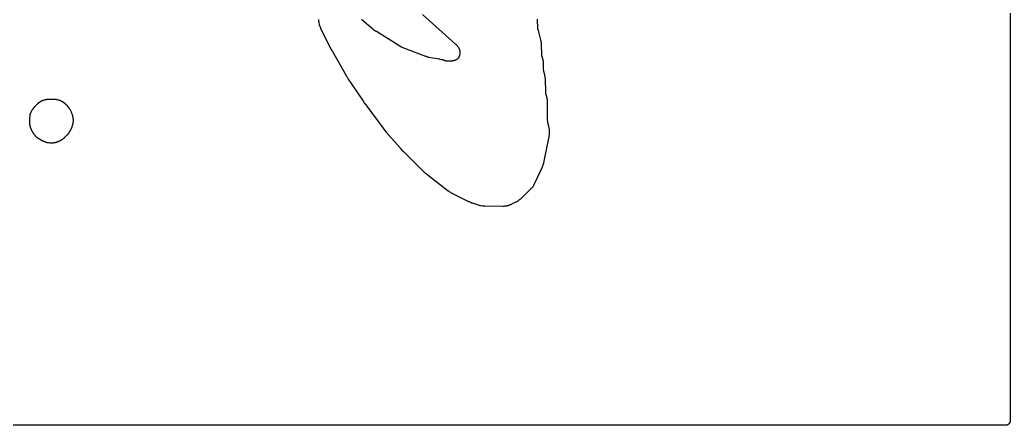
# Model space of a CAD drawing. Header units: millimetres. Extents: x 0 to 300, y 0 to 300.
# Drawn here: x 161.5 to 300.1, y -0.1 to 56.7 of the extents above; entities that cross this region are included whole.
import ezdxf

# ---------------------------------------------------------------- set-up
doc = ezdxf.new("R2010")
doc.units = ezdxf.units.MM
doc.layers.add('CUT', color=7, linetype='CONTINUOUS')

msp = doc.modelspace()

# ---------------------------------------------------------------- linework, layer by layer
at = {"layer": 'CUT'}
for points in [[(300.05, 299.43), (300.05, 0.57), (300.05, 0.56), (300.04, 0.55), (300.04, 0.54), (300.04, 0.52), (300.04, 0.5), (300.04, 0.49), (300.04, 0.48), (300.03, 0.43), (300.02, 0.38), (300.02, 0.37), (300, 0.32), (299.99, 0.31), (299.97, 0.27), (299.96, 0.25), (299.96, 0.24), (299.95, 0.22), (299.94, 0.22), (299.93, 0.2), (299.92, 0.18), (299.91, 0.17), (299.9, 0.16), (299.87, 0.13), (299.84, 0.1), (299.83, 0.09), (299.78, 0.05), (299.73, 0.02), (299.69, 0), (299.68, 0), (299.67, 0), (299.67, -0.01), (299.64, -0.02), (299.63, -0.02), (299.62, -0.02), (299.58, -0.03), (299.57, -0.04), (299.56, -0.04), (299.55, -0.04), (299.52, -0.04), (299.43, -0.05), (0.57, -0.05)], [(203.31, 56.74), (203.32, 56.55), (203.32, 56.51), (203.32, 56.46), (203.33, 56.42), (203.35, 56.29), (203.35, 56.28), (203.38, 56.11), (203.39, 56.05), (203.41, 55.98), (203.43, 55.92), (203.46, 55.87), (203.46, 55.86), (203.47, 55.85), (203.48, 55.81), (203.57, 55.59), (203.59, 55.54), (205.04, 52.62), (205.06, 52.59), (205.08, 52.56), (205.08, 52.55), (205.1, 52.53), (205.1, 52.52), (205.12, 52.47), (205.15, 52.43), (205.16, 52.42), (205.17, 52.4), (205.19, 52.36), (207.2, 48.83), (207.22, 48.81), (207.23, 48.79), (207.24, 48.78), (207.26, 48.75), (207.28, 48.71), (207.3, 48.67), (207.36, 48.56), (207.39, 48.51), (207.43, 48.46), (207.45, 48.43), (207.47, 48.41), (209.49, 45.41), (209.49, 45.4), (209.5, 45.38), (209.51, 45.36), (209.53, 45.34), (209.54, 45.31), (209.56, 45.29), (209.57, 45.27), (209.58, 45.26), (209.58, 45.25), (209.59, 45.24), (209.61, 45.22), (209.62, 45.2), (209.64, 45.16), (209.65, 45.15), (209.68, 45.1), (209.71, 45.07), (209.71, 45.06), (209.72, 45.05), (209.73, 45.04), (209.74, 45.02), (209.77, 44.97), (212.74, 41), (212.76, 40.98), (212.8, 40.94), (212.8, 40.93), (212.84, 40.89), (212.87, 40.84), (212.88, 40.83), (212.89, 40.82), (212.92, 40.78), (212.97, 40.72), (212.98, 40.7), (214.8, 38.67), (214.81, 38.65), (214.81, 38.64), (214.91, 38.51), (214.96, 38.46), (215, 38.42), (215.05, 38.39), (215.06, 38.38), (215.09, 38.36), (215.1, 38.34), (215.15, 38.29), (215.17, 38.27), (217.88, 35.57), (217.91, 35.54), (217.95, 35.5), (217.97, 35.47), (218.07, 35.38), (218.07, 35.39), (218.1, 35.36), (218.12, 35.35), (218.13, 35.34), (218.14, 35.33), (218.16, 35.31), (218.17, 35.29), (218.23, 35.26), (218.24, 35.26), (218.24, 35.25), (218.26, 35.24), (218.27, 35.23), (218.28, 35.22), (218.29, 35.22), (218.3, 35.21), (218.32, 35.19), (218.33, 35.18), (218.39, 35.14), (218.41, 35.12), (218.43, 35.1), (218.44, 35.08), (221.46, 32.76), (221.5, 32.74), (221.51, 32.73), (221.53, 32.72), (221.55, 32.69), (221.74, 32.56), (221.75, 32.56), (221.78, 32.54), (221.81, 32.52), (221.87, 32.48), (221.91, 32.46), (221.93, 32.45), (221.95, 32.44), (224.1, 31.35), (224.13, 31.34), (224.14, 31.34), (224.18, 31.32), (224.23, 31.29), (224.24, 31.29), (224.26, 31.28), (224.28, 31.27), (224.3, 31.27), (224.34, 31.25), (224.36, 31.25), (224.54, 31.17), (224.58, 31.15), (224.59, 31.14), (224.6, 31.14), (224.62, 31.13), (224.64, 31.12), (224.67, 31.11), (224.72, 31.09), (224.73, 31.09), (224.78, 31.07), (225.61, 30.8), (225.63, 30.8), (225.66, 30.79), (225.68, 30.78), (225.7, 30.78), (225.74, 30.77), (225.97, 30.71), (225.99, 30.71), (226.02, 30.7), (226.03, 30.7), (226.07, 30.69), (226.23, 30.66), (226.3, 30.65), (226.46, 30.64), (226.5, 30.64), (226.55, 30.64), (229.14, 30.63), (229.21, 30.63), (229.28, 30.63), (229.35, 30.65), (229.36, 30.65), (229.37, 30.65), (229.56, 30.67), (229.58, 30.67), (229.64, 30.67), (229.68, 30.68), (229.71, 30.68), (229.73, 30.69), (229.75, 30.69), (229.77, 30.7), (229.79, 30.7), (229.8, 30.71), (229.84, 30.72), (230.03, 30.8), (230.05, 30.81), (230.07, 30.81), (230.12, 30.83), (230.14, 30.84), (230.15, 30.84), (230.18, 30.85), (230.23, 30.87), (230.26, 30.89), (230.28, 30.9), (230.33, 30.92), (230.34, 30.93), (230.94, 31.22), (230.95, 31.22), (231.03, 31.26), (231.07, 31.29), (231.09, 31.3), (231.1, 31.3), (231.16, 31.33), (231.22, 31.37), (231.26, 31.4), (231.27, 31.42), (231.3, 31.44), (231.32, 31.46), (231.43, 31.53), (231.45, 31.54), (231.47, 31.55), (231.52, 31.58), (231.53, 31.59), (231.57, 31.62), (231.58, 31.63), (231.62, 31.66), (231.66, 31.7), (231.72, 31.77), (233.04, 33.09), (233.07, 33.12), (233.11, 33.16), (233.14, 33.19), (233.19, 33.23), (233.21, 33.27), (233.22, 33.28), (233.22, 33.29), (233.26, 33.34), (233.33, 33.43), (233.37, 33.48), (233.41, 33.53), (233.44, 33.58), (233.46, 33.62), (233.47, 33.64), (233.53, 33.76), (233.53, 33.77), (233.55, 33.8), (233.55, 33.81), (233.58, 33.85), (234.62, 36.12), (234.62, 36.13), (234.64, 36.19), (234.65, 36.19), (234.67, 36.25), (234.71, 36.36), (234.73, 36.4), (234.8, 36.64), (234.81, 36.69), (235.54, 40.12), (235.55, 40.18), (235.55, 40.24), (235.55, 40.28), (235.58, 40.52), (235.59, 40.58), (235.59, 40.6), (235.59, 40.61), (235.6, 40.76), (235.6, 40.8), (235.59, 41.26), (235.59, 41.31), (235.59, 41.38), (235.58, 41.47), (235.57, 41.56), (235.56, 41.59), (235.53, 41.76), (235.52, 41.81), (235.49, 41.93), (235.48, 41.99), (235.47, 42.01), (235.46, 42.04), (235.45, 42.07), (235.44, 42.1), (235.42, 42.15), (235.41, 42.19), (235.4, 42.23), (235.38, 42.3), (235.36, 42.39), (235.36, 42.43), (235.36, 42.47), (235.36, 42.53), (235.35, 42.6), (235.35, 42.63), (235.35, 42.64), (235.32, 45.3), (235.32, 45.35), (235.32, 45.39), (235.31, 45.54), (235.3, 45.6), (235.29, 45.65), (235.27, 45.78), (235.26, 45.84), (235.24, 45.92), (235.24, 45.93), (235.2, 46.07), (235.19, 46.1), (235.18, 46.13), (235.17, 46.15), (235.16, 46.19), (235.14, 46.26), (235.12, 46.3), (235.1, 46.38), (235.1, 46.39), (235.09, 46.49), (235.08, 46.6), (235.04, 48.35), (235.04, 48.4), (235.04, 48.47), (235.02, 48.65), (235.01, 48.67), (234.98, 48.87), (234.98, 48.89), (234.97, 48.93), (234.97, 48.94), (234.96, 48.97), (234.96, 48.99), (234.94, 49.05), (234.92, 49.1), (234.91, 49.12), (234.91, 49.13), (234.9, 49.13), (234.9, 49.14), (234.9, 49.15), (234.89, 49.18), (234.89, 49.2), (234.88, 49.22), (234.87, 49.26), (234.86, 49.28), (234.86, 49.29), (234.85, 49.32), (234.85, 49.33), (234.85, 49.35), (234.85, 49.36), (234.84, 49.4), (234.82, 49.46), (234.82, 49.47), (234.81, 49.48), (234.8, 49.56), (234.79, 49.64), (234.77, 50.58), (234.77, 50.63), (234.77, 50.69), (234.76, 50.79), (234.76, 50.8), (234.75, 50.89), (234.74, 50.91), (234.72, 51.01), (234.72, 51.02), (234.72, 51.04), (234.72, 51.08), (234.71, 51.12), (234.71, 51.13), (234.7, 51.18), (234.69, 51.2), (234.68, 51.24), (234.67, 51.28), (234.66, 51.31), (234.65, 51.33), (234.65, 51.35), (234.63, 51.39), (234.63, 51.4), (234.62, 51.41), (234.62, 51.42), (234.62, 51.44), (234.61, 51.46), (234.61, 51.49), (234.6, 51.49), (234.6, 51.5), (234.6, 51.51), (234.59, 51.53), (234.58, 51.57), (234.56, 51.62), (234.56, 51.63), (234.55, 51.67), (234.54, 51.73), (234.54, 51.75), (234.53, 51.79), (234.53, 51.86), (234.53, 51.88), (234.49, 53.26), (234.49, 53.27), (234.49, 53.33), (234.48, 53.39), (234.48, 53.4), (234.47, 53.48), (234.47, 53.49), (234.47, 53.52), (234.47, 53.54), (234.46, 53.59), (234.43, 53.77), (234.42, 53.83), (234.42, 53.84), (234.4, 53.89), (234.4, 53.9), (234.4, 53.91), (234.06, 55.2), (234.05, 55.22), (234.04, 55.27), (234.03, 55.32), (234.01, 55.37), (234.01, 55.38), (234, 55.41), (233.98, 55.5), (233.98, 55.54), (233.98, 55.64), (233.98, 55.67), (233.94, 56.58), (233.94, 56.64), (233.94, 56.69), (233.93, 56.8)], [(217.86, 57.47), (222.47, 53.3), (222.5, 53.27), (222.54, 53.24), (222.55, 53.23), (222.61, 53.19), (222.63, 53.18), (222.67, 53.13), (222.71, 53.08), (222.74, 53.05), (222.74, 53.04), (222.76, 53.01), (222.78, 52.98), (222.78, 52.97), (222.79, 52.95), (222.82, 52.9), (222.85, 52.86), (222.86, 52.84), (222.87, 52.83), (222.88, 52.82), (222.88, 52.81), (222.89, 52.8), (222.91, 52.77), (222.91, 52.76), (222.95, 52.7), (222.97, 52.65), (222.98, 52.64), (223, 52.58), (223.01, 52.55), (223.02, 52.53), (223.03, 52.51), (223.03, 52.5), (223.04, 52.45), (223.05, 52.36), (223.06, 52.27), (223.06, 51.96), (223.05, 51.88), (223.04, 51.81), (223.03, 51.75), (223.01, 51.7), (223.01, 51.69), (223.01, 51.68), (223, 51.66), (223, 51.65), (222.98, 51.6), (222.98, 51.59), (222.98, 51.58), (222.98, 51.57), (222.97, 51.56), (222.97, 51.55), (222.95, 51.53), (222.94, 51.51), (222.93, 51.48), (222.91, 51.44), (222.89, 51.41), (222.86, 51.36), (222.8, 51.3), (222.8, 51.29), (222.76, 51.26), (222.7, 51.21), (222.68, 51.19), (222.64, 51.17), (222.6, 51.14), (222.59, 51.13), (222.58, 51.13), (222.55, 51.1), (222.53, 51.09), (222.52, 51.09), (222.47, 51.06), (222.46, 51.06), (222.39, 51.03), (222.38, 51.03), (222.33, 51), (222.31, 51), (222.3, 51), (222.28, 51), (222.25, 50.99), (222.24, 50.99), (222.22, 50.98), (222.18, 50.97), (222.13, 50.96), (222.09, 50.96), (222.03, 50.95), (222, 50.94), (221.97, 50.94), (221.94, 50.94), (221.43, 50.91), (221.3, 50.91), (221.21, 50.92), (221.19, 50.92), (221.17, 50.92), (221.16, 50.93), (221.15, 50.93), (221.13, 50.93), (221.11, 50.94), (221.06, 50.95), (221.03, 50.96), (221.02, 50.96), (221.01, 50.96), (220.99, 50.97), (220.97, 50.98), (220.96, 50.98), (220.95, 50.99), (220.94, 50.99), (220.92, 51), (220.91, 51.01), (220.9, 51.01), (220.89, 51.01), (220.88, 51.02), (220.87, 51.02), (220.86, 51.03), (220.85, 51.03), (220.83, 51.04), (220.81, 51.05), (220.78, 51.06), (220.75, 51.07), (220.74, 51.07), (220.72, 51.08), (220.68, 51.09), (220.67, 51.1), (220.61, 51.11), (220.6, 51.11), (220.58, 51.11), (220.34, 51.17), (220.28, 51.19), (220.27, 51.19), (220.23, 51.2), (220.17, 51.21), (218.74, 51.44), (218.65, 51.46), (218.59, 51.47), (218.58, 51.47), (218.56, 51.48), (218.55, 51.48), (218.53, 51.49), (218.5, 51.5), (218.49, 51.5), (218.48, 51.51), (218.47, 51.52), (218.46, 51.52), (218.44, 51.53), (218.43, 51.53), (218.39, 51.55), (218.37, 51.55), (218.34, 51.56), (218.32, 51.56), (218.29, 51.57), (215.01, 52.83), (215, 52.83), (214.97, 52.85), (214.96, 52.86), (214.95, 52.87), (214.89, 52.89), (214.88, 52.89), (214.87, 52.9), (214.85, 52.91), (214.83, 52.92), (214.82, 52.92), (214.81, 52.93), (214.79, 52.94), (214.76, 52.96), (214.75, 52.97), (214.74, 52.98), (214.72, 52.99), (214.71, 53), (214.69, 53.01), (214.68, 53.02), (214.67, 53.03), (211.4, 55.06), (211.38, 55.07), (211.35, 55.09), (211.3, 55.11), (211.29, 55.11), (211.28, 55.12), (211.26, 55.13), (211.25, 55.13), (211.24, 55.13), (211.23, 55.14), (211.22, 55.14), (211.21, 55.15), (211.2, 55.15), (211.19, 55.16), (211.18, 55.17), (211.16, 55.19), (211.1, 55.23), (211.09, 55.24), (211.05, 55.28), (211.01, 55.31), (211, 55.32), (210.96, 55.36), (210.92, 55.4), (209.35, 56.69), (209.33, 56.71)]]:
    msp.add_lwpolyline(points, dxfattribs=at)
msp.add_lwpolyline([(162.9, 42.04), (162.91, 42.01), (162.91, 41.98), (162.91, 41.95), (162.92, 41.92), (162.92, 41.9), (162.92, 41.88), (162.94, 41.82), (162.96, 41.75), (162.97, 41.71), (162.98, 41.68), (162.99, 41.66), (162.99, 41.65), (163, 41.63), (163.01, 41.6), (163.03, 41.54), (163.04, 41.52), (163.06, 41.47), (163.07, 41.43), (163.08, 41.41), (163.08, 41.4), (163.09, 41.39), (163.1, 41.37), (163.1, 41.36), (163.11, 41.34), (163.13, 41.3), (163.15, 41.25), (163.16, 41.24), (163.17, 41.23), (163.17, 41.22), (163.18, 41.21), (163.18, 41.2), (163.18, 41.19), (163.2, 41.17), (163.21, 41.14), (163.31, 40.97), (163.32, 40.96), (163.32, 40.95), (163.33, 40.94), (163.33, 40.93), (163.34, 40.92), (163.34, 40.91), (163.37, 40.88), (163.37, 40.87), (163.38, 40.86), (163.38, 40.85), (163.39, 40.83), (163.41, 40.8), (163.42, 40.78), (163.45, 40.74), (163.48, 40.7), (163.49, 40.69), (163.56, 40.6), (163.59, 40.58), (163.61, 40.55), (163.63, 40.53), (163.65, 40.51), (163.66, 40.51), (163.67, 40.5), (163.67, 40.49), (163.68, 40.49), (163.68, 40.48), (163.69, 40.46), (163.73, 40.41), (163.77, 40.37), (163.82, 40.33), (163.87, 40.29), (163.89, 40.27), (163.94, 40.24), (163.96, 40.22), (164.11, 40.12), (164.12, 40.12), (164.13, 40.11), (164.14, 40.1), (164.15, 40.09), (164.18, 40.07), (164.19, 40.07), (164.19, 40.06), (164.21, 40.05), (164.23, 40.04), (164.33, 39.98), (164.36, 39.97), (164.37, 39.96), (164.39, 39.94), (164.42, 39.93), (164.44, 39.92), (164.45, 39.92), (164.5, 39.88), (164.76, 39.75), (164.81, 39.73), (164.84, 39.72), (164.86, 39.71), (164.89, 39.7), (164.91, 39.69), (164.93, 39.69), (164.95, 39.68), (164.96, 39.68), (165, 39.66), (165.01, 39.66), (165.02, 39.66), (165.03, 39.65), (165.08, 39.63), (165.21, 39.58), (165.26, 39.56), (165.28, 39.56), (165.31, 39.55), (165.32, 39.55), (165.35, 39.54), (165.37, 39.54), (165.4, 39.53), (165.45, 39.52), (165.51, 39.52), (165.52, 39.52), (165.53, 39.52), (165.58, 39.51), (165.72, 39.5), (165.77, 39.49), (165.8, 39.49), (165.81, 39.49), (165.84, 39.49), (165.85, 39.49), (165.88, 39.49), (165.9, 39.49), (165.91, 39.49), (165.92, 39.48), (166, 39.48), (166.03, 39.49), (166.04, 39.49), (166.06, 39.49), (166.08, 39.49), (166.09, 39.49), (166.1, 39.49), (166.16, 39.49), (166.21, 39.5), (166.24, 39.5), (166.29, 39.51), (166.35, 39.52), (166.4, 39.53), (166.46, 39.54), (166.52, 39.55), (166.54, 39.56), (166.55, 39.56), (166.59, 39.57), (166.6, 39.57), (166.62, 39.58), (166.65, 39.58), (166.7, 39.6), (166.74, 39.62), (166.76, 39.63), (166.77, 39.63), (166.78, 39.63), (166.8, 39.64), (166.84, 39.66), (166.87, 39.67), (166.89, 39.68), (166.9, 39.68), (166.91, 39.68), (166.93, 39.69), (166.99, 39.71), (167.04, 39.74), (167.06, 39.75), (167.09, 39.76), (167.14, 39.78), (167.2, 39.82), (167.25, 39.84), (167.27, 39.86), (167.28, 39.86), (167.29, 39.87), (167.32, 39.88), (167.38, 39.92), (167.39, 39.93), (167.4, 39.94), (167.41, 39.94), (167.42, 39.95), (167.44, 39.96), (167.47, 39.98), (167.48, 39.98), (167.48, 39.99), (167.51, 40.01), (167.52, 40.01), (167.54, 40.02), (167.56, 40.04), (167.58, 40.06), (167.62, 40.09), (167.64, 40.1), (167.65, 40.11), (167.66, 40.12), (167.67, 40.12), (167.67, 40.13), (167.69, 40.14), (167.7, 40.15), (167.71, 40.16), (167.72, 40.17), (167.73, 40.18), (167.74, 40.19), (167.75, 40.19), (167.77, 40.2), (167.81, 40.24), (167.82, 40.25), (167.82, 40.26), (167.85, 40.29), (167.86, 40.29), (167.86, 40.3), (167.88, 40.31), (168.12, 40.55), (168.14, 40.57), (168.14, 40.58), (168.18, 40.62), (168.21, 40.65), (168.25, 40.68), (168.29, 40.73), (168.31, 40.75), (168.33, 40.78), (168.33, 40.79), (168.34, 40.8), (168.34, 40.81), (168.35, 40.82), (168.37, 40.85), (168.39, 40.87), (168.42, 40.91), (168.42, 40.92), (168.43, 40.93), (168.44, 40.94), (168.45, 40.95), (168.45, 40.96), (168.47, 40.99), (168.48, 41), (168.59, 41.19), (168.59, 41.2), (168.6, 41.21), (168.6, 41.22), (168.61, 41.23), (168.63, 41.25), (168.66, 41.3), (168.7, 41.38), (168.72, 41.43), (168.74, 41.48), (168.74, 41.49), (168.75, 41.5), (168.76, 41.53), (168.78, 41.56), (168.84, 41.71), (168.84, 41.72), (168.84, 41.73), (168.85, 41.75), (168.86, 41.78), (168.91, 41.94), (168.92, 41.97), (168.93, 42), (168.94, 42.03), (168.95, 42.06), (168.96, 42.12), (168.96, 42.13), (168.96, 42.14), (168.97, 42.16), (168.98, 42.2), (168.98, 42.22), (168.99, 42.28), (168.99, 42.29), (168.99, 42.32), (169, 42.41), (169, 42.43), (169.01, 42.44), (169.01, 42.45), (169.01, 42.47), (169.01, 42.49), (169.01, 42.54), (169.01, 42.73), (169.01, 42.74), (169.01, 42.77), (169.01, 42.79), (169.01, 42.8), (169.01, 42.81), (169.01, 42.82), (169, 42.83), (168.99, 42.95), (168.99, 42.97), (168.99, 42.99), (168.98, 43.05), (168.94, 43.24), (168.94, 43.25), (168.93, 43.26), (168.92, 43.29), (168.92, 43.3), (168.9, 43.36), (168.88, 43.42), (168.86, 43.48), (168.86, 43.49), (168.84, 43.54), (168.84, 43.55), (168.83, 43.56), (168.76, 43.72), (168.75, 43.74), (168.74, 43.76), (168.74, 43.77), (168.72, 43.81), (168.72, 43.82), (168.71, 43.84), (168.66, 43.94), (168.65, 43.95), (168.64, 43.96), (168.64, 43.97), (168.64, 43.98), (168.63, 44), (168.62, 44.02), (168.61, 44.03), (168.61, 44.04), (168.6, 44.06), (168.59, 44.07), (168.59, 44.08), (168.53, 44.18), (168.51, 44.21), (168.51, 44.22), (168.49, 44.24), (168.48, 44.25), (168.48, 44.26), (168.48, 44.27), (168.45, 44.31), (168.33, 44.48), (168.32, 44.48), (168.31, 44.49), (168.3, 44.51), (168.28, 44.53), (168.27, 44.54), (168.26, 44.55), (168.26, 44.56), (168.22, 44.6), (168.2, 44.62), (168.18, 44.64), (168.15, 44.67), (168.14, 44.69), (168.13, 44.69), (168.11, 44.71), (168.11, 44.72), (168.1, 44.73), (168.09, 44.74), (168.08, 44.75), (168, 44.82), (168, 44.83), (167.99, 44.83), (167.97, 44.85), (167.96, 44.86), (167.96, 44.87), (167.92, 44.91), (167.91, 44.91), (167.9, 44.92), (167.87, 44.95), (167.86, 44.96), (167.85, 44.96), (167.85, 44.97), (167.84, 44.98), (167.83, 44.98), (167.82, 44.99), (167.81, 45), (167.8, 45), (167.79, 45.01), (167.78, 45.02), (167.76, 45.03), (167.63, 45.13), (167.6, 45.15), (167.59, 45.16), (167.58, 45.17), (167.57, 45.17), (167.56, 45.18), (167.53, 45.2), (167.48, 45.23), (167.43, 45.26), (167.42, 45.26), (167.38, 45.29), (167.37, 45.29), (167.33, 45.31), (167.22, 45.37), (167.16, 45.39), (167.08, 45.42), (167.02, 45.44), (166.98, 45.45), (166.97, 45.45), (166.93, 45.46), (166.92, 45.46), (166.91, 45.47), (166.9, 45.47), (166.88, 45.47), (166.73, 45.51), (166.72, 45.51), (166.71, 45.52), (166.7, 45.52), (166.69, 45.52), (166.67, 45.52), (166.66, 45.53), (166.62, 45.54), (166.57, 45.55), (166.51, 45.56), (166.45, 45.56), (166.43, 45.56), (166.41, 45.56), (166.21, 45.57), (166.17, 45.57), (165.98, 45.56), (165.9, 45.56), (165.81, 45.56), (165.73, 45.56), (165.66, 45.56), (165.65, 45.56), (165.62, 45.56), (165.58, 45.56), (165.43, 45.55), (165.42, 45.55), (165.41, 45.55), (165.37, 45.55), (165.32, 45.54), (165.25, 45.53), (165.21, 45.52), (165.17, 45.51), (165.15, 45.51), (165.13, 45.51), (165.11, 45.5), (165.09, 45.5), (165.05, 45.49), (165.03, 45.48), (164.97, 45.47), (164.95, 45.46), (164.93, 45.45), (164.92, 45.45), (164.89, 45.44), (164.87, 45.44), (164.69, 45.37), (164.67, 45.36), (164.64, 45.35), (164.61, 45.34), (164.47, 45.27), (164.45, 45.26), (164.42, 45.24), (164.41, 45.24), (164.36, 45.21), (164.35, 45.2), (164.33, 45.19), (164.3, 45.17), (164.29, 45.16), (164.27, 45.15), (164.26, 45.14), (164.24, 45.13), (164.22, 45.11), (164.21, 45.1), (164.17, 45.07), (164.16, 45.06), (164.15, 45.06), (164.08, 45.01), (164.06, 44.99), (164.02, 44.95), (164.01, 44.95), (164, 44.94), (163.99, 44.93), (163.95, 44.9), (163.9, 44.86), (163.87, 44.82), (163.86, 44.81), (163.84, 44.79), (163.83, 44.78), (163.83, 44.77), (163.62, 44.56), (163.6, 44.54), (163.58, 44.52), (163.57, 44.51), (163.56, 44.5), (163.52, 44.46), (163.52, 44.45), (163.51, 44.44), (163.5, 44.43), (163.48, 44.41), (163.46, 44.39), (163.45, 44.37), (163.44, 44.36), (163.43, 44.35), (163.42, 44.34), (163.41, 44.33), (163.41, 44.32), (163.4, 44.32), (163.39, 44.3), (163.37, 44.28), (163.28, 44.15), (163.25, 44.11), (163.25, 44.1), (163.23, 44.08), (163.18, 44), (163.15, 43.95), (163.15, 43.94), (163.14, 43.92), (163.13, 43.9), (163.13, 43.89), (163.11, 43.85), (163.11, 43.84), (163.06, 43.72), (163.04, 43.67), (163.03, 43.67), (163.03, 43.66), (163.02, 43.65), (163.01, 43.63), (162.99, 43.58), (162.97, 43.52), (162.95, 43.45), (162.94, 43.39), (162.93, 43.33), (162.93, 43.32), (162.93, 43.3), (162.92, 43.26), (162.91, 43.2), (162.9, 43.19), (162.9, 43.17), (162.88, 43.08), (162.87, 43.02), (162.87, 42.96), (162.87, 42.92), (162.86, 42.72), (162.86, 42.67), (162.87, 42.4), (162.87, 42.38), (162.87, 42.37), (162.87, 42.35), (162.87, 42.3), (162.88, 42.18), (162.88, 42.16), (162.89, 42.1), (162.89, 42.07)], close=True, dxfattribs=at)

doc.saveas('drawing.dxf')
